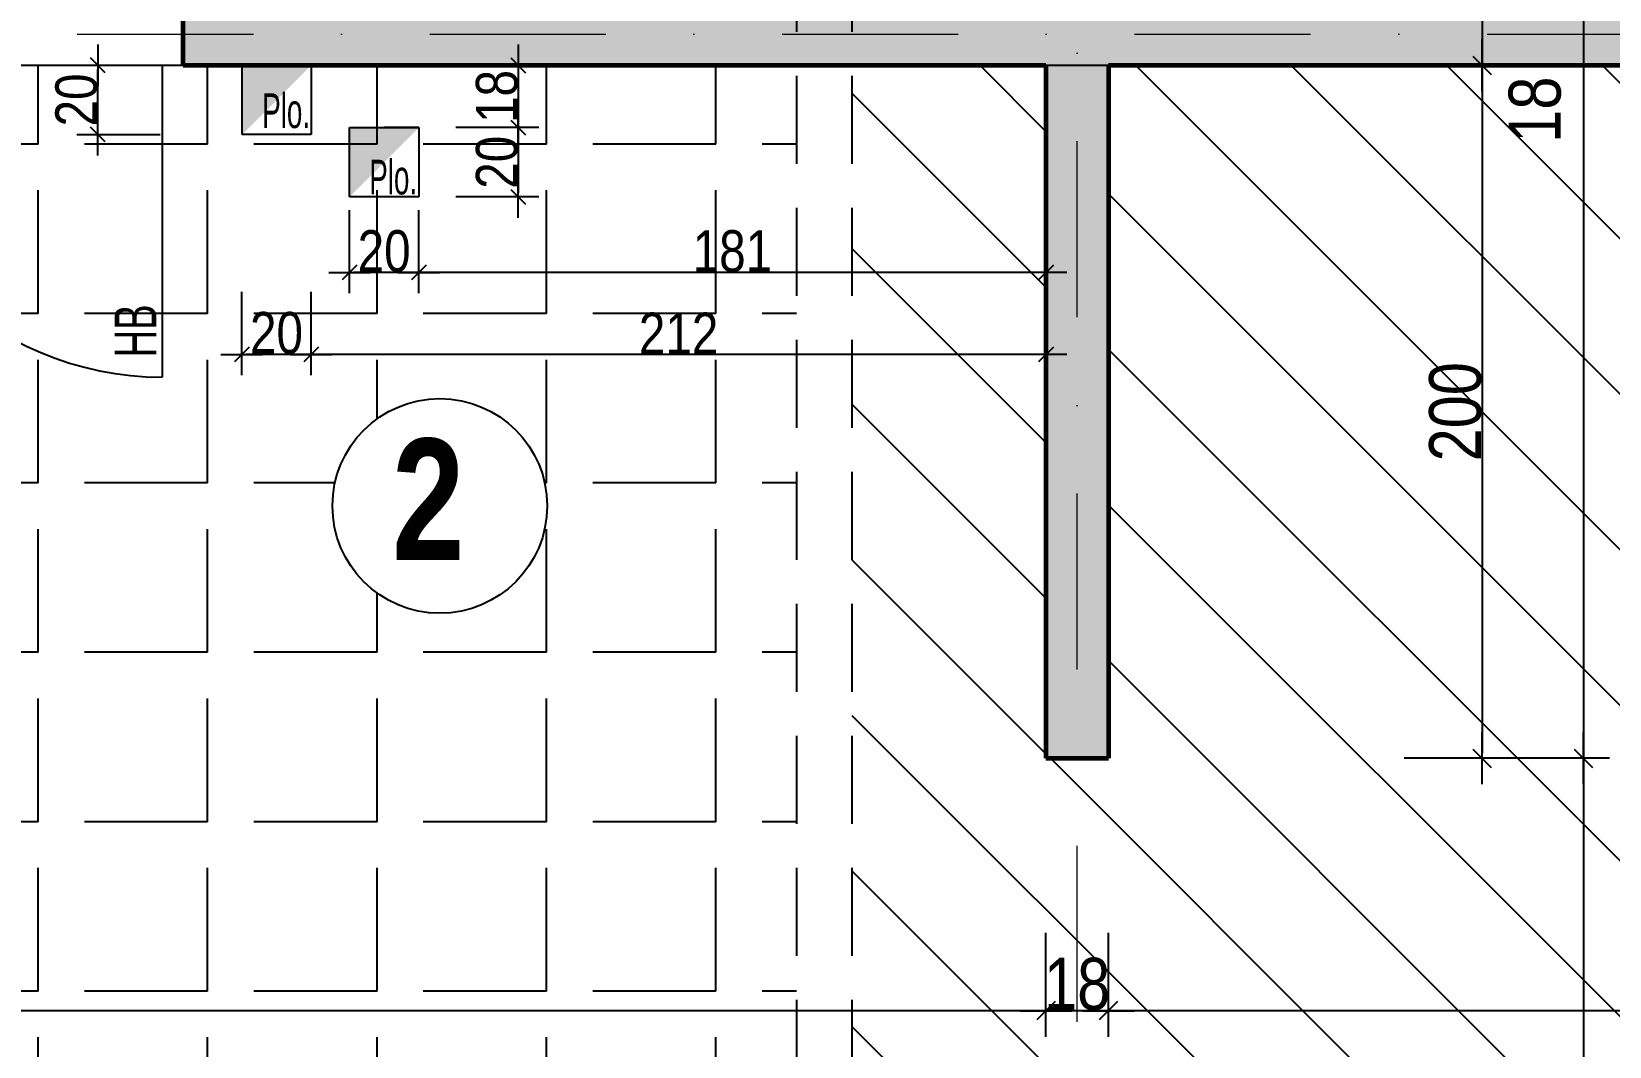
# Model space of a CAD drawing. Header units: millimetres. Extents: x 0 to 26881, y -27198 to -22998.
# Drawn here: x 22636.5 to 23091.8, y -24854.6 to -24561.7 of the extents above; entities that cross this region are included whole.
import ezdxf
from ezdxf.enums import TextEntityAlignment as Align

# ---------------------------------------------------------------- set-up
doc = ezdxf.new("R2010")
doc.units = ezdxf.units.MM
doc.linetypes.add('CACHEX2', pattern=[19.05, 12.7, -6.35])
doc.linetypes.add('TIRETPTX2', pattern=[50.8, 25.4, -12.7, 0, -12.7])
for name, color, linetype in [('01_cote_gen', 4, 'Continuous'), ('01_linteaux', 2, 'Continuous'), ('01_murs_sup', 2, 'CACHEX2'), ('01_poch_murs', 253, 'Continuous'), ('01_poch_poteaux', 250, 'Continuous'), ('01_resv', 32, 'Continuous'), ('01_texte', 230, 'Continuous'), ('AA_COTES', 2, 'Continuous')]:
    doc.layers.add(name, color=color, linetype=linetype)
doc.layers.add('01_murs_coup', color=5, linetype='Continuous', lineweight=60)
doc.layers.add('01_tram_axes', color=2, linetype='TIRETPTX2', lineweight=9)
doc.styles.add('ARIAL NA', font='ARIALN.TTF')
doc.styles.add('impact', font='impact.ttf')
doc.styles.add('STYLE2', font='ARIALN.TTF')
doc.dimstyles.new('JB50', dxfattribs={"dimscale": 0.1, "dimtxt": 150, "dimasz": 15, "dimexe": 0.1, "dimexo": 0.1, "dimgap": 0.09, "dimtad": 1, "dimdec": 1, "dimdsep": 46, "dimtxsty": 'STYLE2', "dimblk1": 'BOND_G', "dimblk2": 'BOND_D', "dimsah": 1, "dimcen": 1.5, "dimdle": 0.01, "dimse1": 1, "dimse2": 1, "dimclrd": 4, "dimclre": 2, "dimclrt": 6, "dimazin": 2, "dimtfac": 2.333333, "dimtdec": 1, "dimtix": 1, "dimtmove": 2, "dimatfit": 3, "dimldrblk": 'BOND_G', "dimfxl": 1, "dimtolj": 1, "dimtzin": 0, "dimarcsym": 0})
doc.dimstyles.new('JB50res', dxfattribs={"dimscale": 0.1, "dimtxt": 120, "dimasz": 12, "dimexe": 0.1, "dimexo": 0.1, "dimgap": 0.09, "dimtad": 1, "dimdec": 1, "dimdsep": 46, "dimtxsty": 'STYLE2', "dimblk1": 'BOND_G', "dimblk2": 'BOND_D', "dimsah": 1, "dimcen": 1.5, "dimdle": 0.01, "dimse1": 1, "dimse2": 1, "dimclrd": 4, "dimclre": 2, "dimclrt": 6, "dimazin": 2, "dimtfac": 2.333333, "dimtdec": 1, "dimtix": 1, "dimtmove": 2, "dimatfit": 3, "dimldrblk": 'BOND_G', "dimfxl": 1, "dimtolj": 1, "dimtzin": 0, "dimarcsym": 0})

# ---------------------------------------------------------------- blocks, each defined once
blk = doc.blocks.new('BOND_G')
at = {"layer": 'AA_COTES', "color": 0}
for p, q in [((0, -5), (0, 15)), ((5, 0), (-5, 0)), ((1.77, 1.77), (-1.77, -1.77))]:
    blk.add_line(p, q, dxfattribs=at)
blk = doc.blocks.new('BOND_D')
at = {"layer": 'AA_COTES', "color": 0}
for p, q in [((0, 5), (0, -15)), ((5, 0), (-5, 0)), ((-1.77, -1.77), (1.77, 1.77))]:
    blk.add_line(p, q, dxfattribs=at)
blk = doc.blocks.new('*D3456')
at = {"layer": '01_cote_gen', "color": 4, "lineweight": -2, "ltscale": 0.1, "transparency": 16777216}
blk.add_line((23440.72, -24844.3), (22948.72, -24844.3), dxfattribs=at)
at = {"layer": 'Defpoints', "color": 0, "ltscale": 0.1, "transparency": 16777216}
for p in [(22947.22, -24771.41), (23442.22, -24813.41), (22947.22, -24844.3)]:
    blk.add_point(p, dxfattribs=at)
at = {"layer": '01_cote_gen', "color": 4, "lineweight": -2, "ltscale": 0.1, "transparency": 16777216, "xscale": 1.5, "yscale": 1.5, "zscale": 1.5, "rotation": 180}
blk.add_blockref('BOND_D', (22947.22, -24844.3), dxfattribs=at)
at = {"layer": '01_cote_gen', "color": 4, "lineweight": -2, "ltscale": 0.1, "transparency": 16777216, "xscale": 1.5, "yscale": 1.5, "zscale": 1.5}
blk.add_blockref('BOND_G', (23442.22, -24844.3), dxfattribs=at)
at = {"layer": '01_cote_gen', "color": 6, "ltscale": 0.1, "transparency": 16777216, "insert": (23194.72, -24836.63), "char_height": 15, "attachment_point": 5, "style": 'STYLE2'}
blk.add_mtext('\\A1;495', dxfattribs=at)
blk = doc.blocks.new('*D3457')
at = {"layer": '01_cote_gen', "color": 4, "lineweight": -2, "ltscale": 0.1, "transparency": 16777216}
blk.add_line((22945.72, -24844.3), (22930.72, -24844.3), dxfattribs=at)
at = {"layer": 'Defpoints', "color": 0, "ltscale": 0.1, "transparency": 16777216}
for p in [(22929.22, -24771.41), (22947.22, -24771.41), (22929.22, -24844.3)]:
    blk.add_point(p, dxfattribs=at)
at = {"layer": '01_cote_gen', "color": 4, "lineweight": -2, "ltscale": 0.1, "transparency": 16777216, "xscale": 1.5, "yscale": 1.5, "zscale": 1.5, "rotation": 180}
blk.add_blockref('BOND_D', (22929.22, -24844.3), dxfattribs=at)
at = {"layer": '01_cote_gen', "color": 4, "lineweight": -2, "ltscale": 0.1, "transparency": 16777216, "xscale": 1.5, "yscale": 1.5, "zscale": 1.5}
blk.add_blockref('BOND_G', (22947.22, -24844.3), dxfattribs=at)
at = {"layer": '01_cote_gen', "color": 6, "ltscale": 0.1, "transparency": 16777216, "insert": (22938.22, -24836.63), "char_height": 15, "attachment_point": 5, "style": 'STYLE2'}
blk.add_mtext('\\A1;18', dxfattribs=at)
blk = doc.blocks.new('*D3458')
at = {"layer": '01_cote_gen', "color": 4, "lineweight": -2, "ltscale": 0.1, "transparency": 16777216}
blk.add_line((22927.72, -24844.3), (22063.72, -24844.3), dxfattribs=at)
at = {"layer": 'Defpoints', "color": 0, "ltscale": 0.1, "transparency": 16777216}
for p in [(22062.22, -24752.25), (22929.22, -24771.41), (22062.22, -24844.3)]:
    blk.add_point(p, dxfattribs=at)
at = {"layer": '01_cote_gen', "color": 4, "lineweight": -2, "ltscale": 0.1, "transparency": 16777216, "xscale": 1.5, "yscale": 1.5, "zscale": 1.5, "rotation": 180}
blk.add_blockref('BOND_D', (22062.22, -24844.3), dxfattribs=at)
at = {"layer": '01_cote_gen', "color": 4, "lineweight": -2, "ltscale": 0.1, "transparency": 16777216, "xscale": 1.5, "yscale": 1.5, "zscale": 1.5}
blk.add_blockref('BOND_G', (22929.22, -24844.3), dxfattribs=at)
at = {"layer": '01_cote_gen', "color": 6, "ltscale": 0.1, "transparency": 16777216, "insert": (22495.72, -24836.63), "char_height": 15, "attachment_point": 5, "style": 'STYLE2'}
blk.add_mtext('\\A1;867', dxfattribs=at)
blk = doc.blocks.new('*D3539')
at = {"layer": '01_cote_gen', "color": 4, "lineweight": -2, "ltscale": 0.1, "transparency": 16777216}
blk.add_line((23055.04, -24554.91), (23055.04, -24569.91), dxfattribs=at)
at = {"layer": 'Defpoints', "color": 0, "ltscale": 0.1, "transparency": 16777216}
for p in [(23032.54, -24553.41), (23032.54, -24571.41), (23055.04, -24571.41)]:
    blk.add_point(p, dxfattribs=at)
at = {"layer": '01_cote_gen', "color": 4, "lineweight": -2, "ltscale": 0.1, "transparency": 16777216, "xscale": 1.5, "yscale": 1.5, "zscale": 1.5}
for name, p, rotation in [('BOND_G', (23055.04, -24553.41), 90), ('BOND_D', (23055.04, -24571.41), 270)]:
    blk.add_blockref(name, p, dxfattribs=dict(at, rotation=rotation))
at = {"layer": '01_cote_gen', "color": 6, "ltscale": 0.1, "transparency": 16777216, "insert": (23070.33, -24584.21), "char_height": 15, "attachment_point": 5, "rotation": 90, "style": 'STYLE2'}
blk.add_mtext('\\A1;18', dxfattribs=at)
blk = doc.blocks.new('*D3540')
at = {"layer": '01_cote_gen', "color": 4, "lineweight": -2, "ltscale": 0.1, "transparency": 16777216}
blk.add_line((23055.04, -24572.91), (23055.04, -24769.91), dxfattribs=at)
at = {"layer": 'Defpoints', "color": 0, "ltscale": 0.1, "transparency": 16777216}
for p in [(22984.46, -24571.41), (22947.22, -24771.41), (23055.04, -24771.41)]:
    blk.add_point(p, dxfattribs=at)
at = {"layer": '01_cote_gen', "color": 4, "lineweight": -2, "ltscale": 0.1, "transparency": 16777216, "xscale": 1.5, "yscale": 1.5, "zscale": 1.5}
for name, p, rotation in [('BOND_G', (23055.04, -24571.41), 90), ('BOND_D', (23055.04, -24771.41), 270)]:
    blk.add_blockref(name, p, dxfattribs=dict(at, rotation=rotation))
at = {"layer": '01_cote_gen', "color": 6, "ltscale": 0.1, "transparency": 16777216, "insert": (23047.38, -24671.41), "char_height": 15, "attachment_point": 5, "rotation": 90, "style": 'STYLE2'}
blk.add_mtext('\\A1;200', dxfattribs=at)
blk = doc.blocks.new('*D3541')
at = {"layer": '01_cote_gen', "color": 4, "lineweight": -2, "ltscale": 0.1, "transparency": 16777216}
blk.add_line((23084.31, -24371.91), (23084.31, -24769.91), dxfattribs=at)
at = {"layer": 'Defpoints', "color": 0, "ltscale": 0.1, "transparency": 16777216}
for p in [(23062.54, -24370.41), (23062.54, -24771.41), (23084.31, -24771.41)]:
    blk.add_point(p, dxfattribs=at)
at = {"layer": '01_cote_gen', "color": 4, "lineweight": -2, "ltscale": 0.1, "transparency": 16777216, "xscale": 1.5, "yscale": 1.5, "zscale": 1.5}
for name, p, rotation in [('BOND_G', (23084.31, -24370.41), 90), ('BOND_D', (23084.31, -24771.41), 270)]:
    blk.add_blockref(name, p, dxfattribs=dict(at, rotation=rotation))
at = {"layer": '01_cote_gen', "color": 6, "ltscale": 0.1, "transparency": 16777216, "insert": (23075.41, -24528.57), "char_height": 15, "attachment_point": 5, "rotation": 90, "style": 'STYLE2'}
blk.add_mtext('\\A1;401', dxfattribs=at)
blk = doc.blocks.new('*D3542')
at = {"layer": '01_cote_gen', "color": 4, "lineweight": -2, "ltscale": 0.1, "transparency": 16777216}
blk.add_line((23084.31, -24772.91), (23084.31, -25162.91), dxfattribs=at)
at = {"layer": 'Defpoints', "color": 0, "ltscale": 0.1, "transparency": 16777216}
for p in [(23047.54, -24771.41), (23084.31, -25164.41), (23089.93, -25164.41)]:
    blk.add_point(p, dxfattribs=at)
at = {"layer": '01_cote_gen', "color": 4, "lineweight": -2, "ltscale": 0.1, "transparency": 16777216, "xscale": 1.5, "yscale": 1.5, "zscale": 1.5}
for name, p, rotation in [('BOND_G', (23084.31, -24771.41), 90), ('BOND_D', (23084.31, -25164.41), 270)]:
    blk.add_blockref(name, p, dxfattribs=dict(at, rotation=rotation))
at = {"layer": '01_cote_gen', "color": 6, "ltscale": 0.1, "transparency": 16777216, "insert": (23076.64, -24967.91), "char_height": 15, "attachment_point": 5, "rotation": 90, "style": 'STYLE2'}
blk.add_mtext('\\A1;393', dxfattribs=at)
blk = doc.blocks.new('*D3910')
at = {"layer": '01_resv', "color": 4, "lineweight": -2, "ltscale": 0.1, "transparency": 16777216}
blk.add_line((22928.02, -24631.21), (22749.43, -24631.21), dxfattribs=at)
at = {"layer": 'Defpoints', "color": 0, "ltscale": 0.1, "transparency": 16777216}
for p in [(22748.23, -24609.4), (22929.22, -24616.86), (22748.23, -24631.21)]:
    blk.add_point(p, dxfattribs=at)
at = {"layer": '01_resv', "color": 4, "lineweight": -2, "ltscale": 0.1, "transparency": 16777216, "xscale": 1.2, "yscale": 1.2, "zscale": 1.2, "rotation": 180}
blk.add_blockref('BOND_D', (22748.23, -24631.21), dxfattribs=at)
at = {"layer": '01_resv', "color": 4, "lineweight": -2, "ltscale": 0.1, "transparency": 16777216, "xscale": 1.2, "yscale": 1.2, "zscale": 1.2}
blk.add_blockref('BOND_G', (22929.22, -24631.21), dxfattribs=at)
at = {"layer": '01_resv', "color": 6, "ltscale": 0.1, "transparency": 16777216, "insert": (22838.73, -24625.08), "char_height": 12, "attachment_point": 5, "style": 'STYLE2'}
blk.add_mtext('\\A1;181', dxfattribs=at)
blk = doc.blocks.new('*D3911')
at = {"layer": '01_resv', "color": 4, "lineweight": -2, "ltscale": 0.1, "transparency": 16777216}
blk.add_line((22747.03, -24631.21), (22729.43, -24631.21), dxfattribs=at)
at = {"layer": 'Defpoints', "color": 0, "ltscale": 0.1, "transparency": 16777216}
for p in [(22728.23, -24609.4), (22748.23, -24609.4), (22728.23, -24631.21)]:
    blk.add_point(p, dxfattribs=at)
at = {"layer": '01_resv', "color": 4, "lineweight": -2, "ltscale": 0.1, "transparency": 16777216, "xscale": 1.2, "yscale": 1.2, "zscale": 1.2, "rotation": 180}
blk.add_blockref('BOND_D', (22728.23, -24631.21), dxfattribs=at)
at = {"layer": '01_resv', "color": 4, "lineweight": -2, "ltscale": 0.1, "transparency": 16777216, "xscale": 1.2, "yscale": 1.2, "zscale": 1.2}
blk.add_blockref('BOND_G', (22748.23, -24631.21), dxfattribs=at)
at = {"layer": '01_resv', "color": 6, "ltscale": 0.1, "transparency": 16777216, "insert": (22738.23, -24625.08), "char_height": 12, "attachment_point": 5, "style": 'STYLE2'}
blk.add_mtext('\\A1;20', dxfattribs=at)
blk = doc.blocks.new('*D3912')
at = {"layer": '01_resv', "color": 4, "lineweight": -2, "ltscale": 0.1, "transparency": 16777216}
blk.add_line((22928.02, -24654.84), (22718.38, -24654.84), dxfattribs=at)
at = {"layer": 'Defpoints', "color": 0, "ltscale": 0.1, "transparency": 16777216}
for p in [(22717.18, -24591.41), (22929.22, -24646.23), (22717.18, -24654.84)]:
    blk.add_point(p, dxfattribs=at)
at = {"layer": '01_resv', "color": 4, "lineweight": -2, "ltscale": 0.1, "transparency": 16777216, "xscale": 1.2, "yscale": 1.2, "zscale": 1.2, "rotation": 180}
blk.add_blockref('BOND_D', (22717.18, -24654.84), dxfattribs=at)
at = {"layer": '01_resv', "color": 4, "lineweight": -2, "ltscale": 0.1, "transparency": 16777216, "xscale": 1.2, "yscale": 1.2, "zscale": 1.2}
blk.add_blockref('BOND_G', (22929.22, -24654.84), dxfattribs=at)
at = {"layer": '01_resv', "color": 6, "ltscale": 0.1, "transparency": 16777216, "insert": (22823.2, -24648.8), "char_height": 12, "attachment_point": 5, "style": 'STYLE2'}
blk.add_mtext('\\A1;212', dxfattribs=at)
blk = doc.blocks.new('*D3913')
at = {"layer": '01_resv', "color": 4, "lineweight": -2, "ltscale": 0.1, "transparency": 16777216}
blk.add_line((22715.98, -24654.84), (22698.35, -24654.84), dxfattribs=at)
at = {"layer": 'Defpoints', "color": 0, "ltscale": 0.1, "transparency": 16777216}
for p in [(22697.15, -24591.28), (22717.18, -24591.41), (22697.15, -24654.84)]:
    blk.add_point(p, dxfattribs=at)
at = {"layer": '01_resv', "color": 4, "lineweight": -2, "ltscale": 0.1, "transparency": 16777216, "xscale": 1.2, "yscale": 1.2, "zscale": 1.2, "rotation": 180}
blk.add_blockref('BOND_D', (22697.15, -24654.84), dxfattribs=at)
at = {"layer": '01_resv', "color": 4, "lineweight": -2, "ltscale": 0.1, "transparency": 16777216, "xscale": 1.2, "yscale": 1.2, "zscale": 1.2}
blk.add_blockref('BOND_G', (22717.18, -24654.84), dxfattribs=at)
at = {"layer": '01_resv', "color": 6, "ltscale": 0.1, "transparency": 16777216, "insert": (22707.17, -24648.7), "char_height": 12, "attachment_point": 5, "style": 'STYLE2'}
blk.add_mtext('\\A1;20', dxfattribs=at)
blk = doc.blocks.new('*D3914')
at = {"layer": '01_resv', "color": 4, "lineweight": -2, "ltscale": 0.1, "transparency": 16777216}
blk.add_line((22655.59, -24590.21), (22655.59, -24572.61), dxfattribs=at)
at = {"layer": 'Defpoints', "color": 0, "ltscale": 0.1, "transparency": 16777216}
for p in [(22655.59, -24571.41), (22720.86, -24571.41), (22717.18, -24591.41)]:
    blk.add_point(p, dxfattribs=at)
at = {"layer": '01_resv', "color": 4, "lineweight": -2, "ltscale": 0.1, "transparency": 16777216, "xscale": 1.2, "yscale": 1.2, "zscale": 1.2}
for name, p, rotation in [('BOND_D', (22655.59, -24571.41), 90), ('BOND_G', (22655.59, -24591.41), 270)]:
    blk.add_blockref(name, p, dxfattribs=dict(at, rotation=rotation))
at = {"layer": '01_resv', "color": 6, "ltscale": 0.1, "transparency": 16777216, "insert": (22649.45, -24581.41), "char_height": 12, "attachment_point": 5, "rotation": 90, "style": 'STYLE2'}
blk.add_mtext('\\A1;20', dxfattribs=at)
blk = doc.blocks.new('*D3915')
at = {"layer": '01_resv', "color": 4, "lineweight": -2, "ltscale": 0.1, "transparency": 16777216}
blk.add_line((22776.92, -24572.61), (22776.92, -24588.2), dxfattribs=at)
at = {"layer": 'Defpoints', "color": 0, "ltscale": 0.1, "transparency": 16777216}
for p in [(22759.72, -24571.41), (22748.23, -24589.4), (22776.92, -24589.4)]:
    blk.add_point(p, dxfattribs=at)
at = {"layer": '01_resv', "color": 4, "lineweight": -2, "ltscale": 0.1, "transparency": 16777216, "xscale": 1.2, "yscale": 1.2, "zscale": 1.2}
for name, p, rotation in [('BOND_G', (22776.92, -24571.41), 90), ('BOND_D', (22776.92, -24589.4), 270)]:
    blk.add_blockref(name, p, dxfattribs=dict(at, rotation=rotation))
at = {"layer": '01_resv', "color": 6, "ltscale": 0.1, "transparency": 16777216, "insert": (22770.79, -24580.41), "char_height": 12, "attachment_point": 5, "rotation": 90, "style": 'STYLE2'}
blk.add_mtext('\\A1;18', dxfattribs=at)
blk = doc.blocks.new('*D3916')
at = {"layer": '01_resv', "color": 4, "lineweight": -2, "ltscale": 0.1, "transparency": 16777216}
blk.add_line((22776.92, -24590.6), (22776.92, -24608.2), dxfattribs=at)
at = {"layer": 'Defpoints', "color": 0, "ltscale": 0.1, "transparency": 16777216}
for p in [(22748.23, -24589.4), (22748.23, -24609.4), (22776.92, -24609.4)]:
    blk.add_point(p, dxfattribs=at)
at = {"layer": '01_resv', "color": 4, "lineweight": -2, "ltscale": 0.1, "transparency": 16777216, "xscale": 1.2, "yscale": 1.2, "zscale": 1.2}
for name, p, rotation in [('BOND_G', (22776.92, -24589.4), 90), ('BOND_D', (22776.92, -24609.4), 270)]:
    blk.add_blockref(name, p, dxfattribs=dict(at, rotation=rotation))
at = {"layer": '01_resv', "color": 6, "ltscale": 0.1, "transparency": 16777216, "insert": (22770.79, -24599.4), "char_height": 12, "attachment_point": 5, "rotation": 90, "style": 'STYLE2'}
blk.add_mtext('\\A1;20', dxfattribs=at)

msp = doc.modelspace()

# ---------------------------------------------------------------- hatches: boundary and pattern name
at = {"layer": '01_poch_murs', "ltscale": 0.1}
h = msp.add_hatch(dxfattribs=at)
h.set_pattern_fill('ANGLE', color=256, scale=7, angle=90)
h.set_pattern_definition([(90, (0, 0), (-48.895, 3e-15), [35.56, -13.335]), (180, (0, 0), (-6e-15, -48.895), [35.56, -13.335])])
h.paths.add_polyline_path([(22780.22, -23812.41), (22634.22, -23812.41), (22597.22, -23812.41), (22597.22, -24405.41), (22743.22, -24405.41), (22743.22, -24370.41), (22780.22, -24370.41)])
h.paths.add_polyline_path([(22798.22, -23812.41), (22780.22, -23812.41), (22780.22, -24370.41), (22743.22, -24370.41), (22743.22, -24405.41), (22597.22, -24405.41), (22597.22, -24414.41), (22761.22, -24414.41), (22761.22, -24388.41), (22857.22, -24388.41), (22857.22, -24370.41), (22798.22, -24370.41)])
h.paths.add_polyline_path([(22857.22, -23812.41), (22798.22, -23812.41), (22798.22, -24370.41), (22857.22, -24370.41)], flags=17)
h.paths.add_polyline_path([(22577.22, -23812.41), (22534.22, -23812.41), (22349.22, -23812.41), (22349.22, -23863.41), (22339.22, -23863.41), (22339.22, -24063.41), (22349.22, -24063.41), (22349.22, -24212.41), (22339.22, -24212.41), (22339.22, -24312.41), (22349.22, -24312.41), (22349.22, -24405.41), (22577.22, -24405.41)])
h.paths.add_polyline_path([(22597.22, -23829.07), (22587.72, -23816.78, -1.397777), (22586.81, -23814.09), (22577.22, -23813.79), (22577.22, -24405.41), (22597.22, -24405.41)])
h.paths.add_polyline_path([(22445.75, -24698.58, 1), (22507.71, -24698.58, 1)], flags=0)
h.paths.add_polyline_path([(22445.75, -24698.58, -1), (22507.71, -24698.58, -1)], flags=16)
h.paths.add_polyline_path([(22597.22, -24618.01, -0.136889), (22584.22, -24571.41), (22577.22, -24571.41), (22577.22, -25164.41), (22597.22, -25164.41), (22597.22, -25144.06), (22587.85, -25159.1, -1.698837), (22585.55, -25160.38, -0.588638), (22587.85, -25159.1), (22597.22, -25144.06)])
h.paths.add_polyline_path([(22857.22, -24571.41), (22680.22, -24571.41), (22674.22, -24571.41), (22674.22, -24661.41, -0.262444), (22597.22, -24618.01), (22597.22, -25164.41), (22754.22, -25164.41), (22854.22, -25164.41), (22857.22, -25164.41)])
h.paths.add_polyline_path([(22723.32, -24698.58, -1), (22785.28, -24698.58, -1)], flags=16)
h.paths.add_polyline_path([(22674.22, -24571.41), (22597.22, -24571.41), (22597.22, -24618.01, 0.262444), (22674.22, -24661.41)], flags=17)
h.paths.add_polyline_path([(22598.17, -23829.27), (22623.95, -23829.27), (22623.95, -23810.64), (22598.17, -23810.64)], flags=9)
h.paths.add_polyline_path([(22613.66, -23839.69), (22660.49, -23839.69), (22660.49, -23816.72), (22613.66, -23816.72)], flags=24)
h.paths.add_polyline_path([(22373.21, -23839.69), (22420.03, -23839.69), (22420.03, -23816.72), (22373.21, -23816.72)], flags=24)
h.paths.add_polyline_path([(22453.36, -24723.12), (22493.42, -24723.12), (22493.42, -24669.61), (22453.36, -24669.61)], flags=8)
h.paths.add_polyline_path([(22453.4, -25164.85), (22489.97, -25164.85), (22489.97, -25127.35), (22453.4, -25127.35)], flags=9)
h.paths.add_polyline_path([(22730.93, -24723.12), (22770.99, -24723.12), (22770.99, -24669.61), (22730.93, -24669.61)], flags=24)
h.paths.add_polyline_path([(22613.91, -25134.95), (22660.73, -25134.95), (22660.73, -25111.97), (22613.91, -25111.97)], flags=24)
h.paths.add_polyline_path([(22786.38, -25164.85), (22822.96, -25164.85), (22822.96, -25127.35), (22786.38, -25127.35)], flags=9)
h.paths.add_polyline_path([(22675.48, -24658.7), (22675.48, -24637.43), (22657.48, -24637.43), (22657.48, -24658.7)], flags=24)
h.paths.add_polyline_path([(22380.21, -24702.51), (22380.21, -24682.41), (22400.21, -24682.41), (22400.21, -24702.51)])
h.paths.add_polyline_path([(22387.18, -24571.41), (22387.18, -24621.4), (22362.18, -24621.4), (22362.18, -24571.43), (22366.32, -24571.41), (22349.22, -24571.41), (22349.22, -24667.41), (22339.22, -24667.41), (22339.22, -24767.41), (22349.22, -24767.41), (22349.22, -24863.41), (22339.22, -24863.41), (22339.22, -25063.41), (22349.22, -25063.41), (22349.22, -25164.41), (22417.22, -25164.41), (22517.22, -25164.41), (22577.22, -25164.41), (22577.22, -24571.41)])
h = msp.add_hatch(dxfattribs=at)
h.set_pattern_fill('ANSI31', color=256, scale=10, angle=90)
h.paths.add_polyline_path([(23442.22, -23963.41), (23442.22, -23812.41), (23280.22, -23812.41), (23180.22, -23812.41), (23056.22, -23812.41), (22956.22, -23812.41), (22938.22, -23812.41), (22938.22, -24370.41), (22947.22, -24370.41), (22947.22, -24414.41), (23442.22, -24414.41), (23442.22, -24163.41)])
h.paths.add_polyline_path([(22938.22, -23837.71), (22882.56, -23837.71), (22873.22, -23825.62), (22873.22, -24370.41), (22938.22, -24370.41)])
h.paths.add_polyline_path([(23442.22, -24414.41), (22947.22, -24414.41), (22947.22, -24446.41), (22947.22, -24452.41, -0.414214), (23037.22, -24542.41), (22947.22, -24542.41), (22947.22, -24548.41), (22947.22, -24553.41), (23442.22, -24553.41)])
h.paths.add_polyline_path([(23442.22, -24571.41), (22947.22, -24571.41), (22947.22, -24771.41), (22938.22, -24771.41), (22938.22, -25164.41), (23050.22, -25164.41), (23350.22, -25164.41), (23442.22, -25164.41), (23442.22, -24863.41), (23442.22, -24763.41)])
h.paths.add_polyline_path([(23178.04, -24698.58, -1), (23240, -24698.58, -1)], flags=16)
h.paths.add_polyline_path([(22929.22, -24571.41), (22873.22, -24571.41), (22873.22, -25147.95), (22882.56, -25132.97), (22938.22, -25132.97), (22938.22, -24771.41), (22929.22, -24771.41)])
h.paths.add_polyline_path([(23256.09, -23829.27), (23281.87, -23829.27), (23281.87, -23810.64), (23256.09, -23810.64)], flags=9)
h.paths.add_polyline_path([(23031.97, -23829.27), (23057.75, -23829.27), (23057.75, -23810.64), (23031.97, -23810.64)], flags=9)
h.paths.add_polyline_path([(23446.47, -24081.83), (23446.47, -24041.19), (23408.25, -24041.19), (23408.25, -24081.83)], flags=9)
h.paths.add_polyline_path([(23184.85, -24723.99), (23226.51, -24723.99), (23226.51, -24669.41), (23184.85, -24669.41)], flags=24)
h.paths.add_polyline_path([(23190.29, -25165.6), (23232.09, -25165.6), (23232.09, -25126.61), (23190.29, -25126.61)], flags=9)
h.paths.add_polyline_path([(23446.35, -24821.25), (23446.35, -24784.67), (23408.85, -24784.67), (23408.85, -24821.25)], flags=9)
h.paths.add_polyline_path([(22892.33, -25134.95), (22939.16, -25134.95), (22939.16, -25111.97), (22892.33, -25111.97)], flags=9)
h = msp.add_hatch(dxfattribs=at)
h.set_pattern_fill('SACNCR', color=256, scale=10, angle=90)
edge = h.paths.add_edge_path()
edge.add_arc((22466.29, -24503.35), 30.98, 0, 360)
edge = h.paths.add_edge_path()
edge.add_arc((20598.56, -24883.72), 30.98, 0, 360)
h.paths.add_polyline_path([(21308.22, -24423.4), (21033.22, -24423.41), (21033.22, -24423.42), (20931.22, -24423.42), (20558.22, -24423.42), (20558.22, -24457.42), (20558.22, -24559.42), (20558.22, -25047.41), (20558.22, -25149.41), (20558.22, -25640.42), (20581.22, -25640.42), (20683.22, -25640.42), (20688.22, -25640.42), (20688.22, -25440.39), (20688.22, -25338.39), (20688.22, -25154.39), (20710.18, -25154.39), (20710.18, -24989.39), (20687.22, -24989.39), (20687.22, -24568.4), (20767.22, -24568.4), (20869.22, -24568.4), (20967.22, -24568.4), (21069.22, -24568.4), (21308.22, -24568.4)])
edge = h.paths.add_edge_path()
edge.add_arc((22719, -24503.35), 30.98, 0, 360)
h.paths.add_polyline_path([(22929.22, -24446.41), (22929.22, -24388.41), (22761.22, -24388.41), (22761.22, -24423.41), (22172.22, -24423.41), (22070.22, -24423.41), (21679.22, -24423.41), (21577.22, -24423.41), (21310.22, -24423.41), (21310.22, -24553.41), (21577.22, -24553.41), (21679.22, -24553.41), (22578.22, -24553.41), (22680.22, -24553.41), (22929.22, -24553.41), (22929.22, -24548.41)])
h = msp.add_hatch(color=256, dxfattribs=at)
h.dxf.hatch_style = 1
h.paths.add_polyline_path([(23458.22, -24863.41), (23442.22, -24863.41), (23442.22, -25164.41), (23458.22, -25164.41)])
h.paths.add_polyline_path([(22947.22, -24571.41), (22929.22, -24571.41), (22929.22, -24771.41), (22947.22, -24771.41)])
at = {"layer": '01_poch_poteaux', "ltscale": 0.1}
h = msp.add_hatch(color=256, dxfattribs=at)
h.dxf.hatch_style = 1
h.paths.add_polyline_path([(23458.22, -24553.41), (23442.22, -24553.41), (22947.22, -24553.41), (22929.22, -24553.41), (22680.22, -24553.41), (22680.22, -24571.41), (22929.22, -24571.41), (22947.22, -24571.41), (23442.22, -24571.41), (23458.22, -24571.41)])

# ---------------------------------------------------------------- linework, layer by layer
at = {"layer": '01_linteaux', "ltscale": 0.1}
for p, q in [((22578.22, -24571.41), (22680.22, -24571.41)), ((22674.22, -24571.41), (22674.22, -24661.41))]:
    msp.add_line(p, q, dxfattribs=at)
msp.add_arc((22674.22, -24571.41), 90, 180, 270, dxfattribs=at)
at = {"layer": '01_murs_coup'}
for p, q in [((22680.22, -24571.41), (22680.22, -24553.41)), ((22680.22, -24571.41), (22929.22, -24571.41)), ((22929.22, -24571.41), (22929.22, -24771.41)), ((22947.22, -24571.41), (22947.22, -24771.41)), ((22947.22, -24571.41), (23442.22, -24571.41)), ((22929.22, -24771.41), (22947.22, -24771.41))]:
    msp.add_line(p, q, dxfattribs=at)
at = {"layer": '01_murs_sup', "ltscale": 2}
for p, q in [((22857.22, -23812.41), (22857.22, -25164.41)), ((22873.22, -23812.41), (22873.22, -25164.41))]:
    msp.add_line(p, q, dxfattribs=at)
at = {"layer": '01_poch_poteaux', "ltscale": 0.1}
msp.add_line((22929.22, -24571.41), (22947.22, -24571.41), dxfattribs=at)
at = {"layer": '01_resv', "ltscale": 0.1}
for p, q in [((22697.28, -24591.41), (22697.28, -24571.41)), ((22697.28, -24571.41), (22717.18, -24571.41)), ((22717.18, -24571.41), (22707.18, -24571.41)), ((22707.18, -24571.41), (22717.18, -24571.41)), ((22717.18, -24571.41), (22717.18, -24591.41)), ((22717.18, -24571.41), (22717.18, -24591.41)), ((22717.18, -24591.41), (22697.28, -24591.41)), ((22728.23, -24609.4), (22728.23, -24589.4)), ((22728.23, -24589.4), (22748.23, -24589.4)), ((22748.23, -24589.4), (22738.23, -24589.4)), ((22738.23, -24589.4), (22748.23, -24589.4)), ((22748.23, -24589.4), (22748.23, -24609.4)), ((22748.23, -24589.4), (22748.23, -24609.4)), ((22748.23, -24609.4), (22728.23, -24609.4))]:
    msp.add_line(p, q, dxfattribs=at)
for points in [[(22697.15, -24591.57), (22697.28, -24571.41), (22717.18, -24571.41)], [(22728.23, -24609.4), (22728.23, -24589.4), (22748.23, -24589.4)]]:
    msp.add_solid(points, dxfattribs=at)
at = {"layer": '01_texte'}
msp.add_circle((22754.3, -24698.58), 30.98, dxfattribs=at)
at = {"layer": '01_tram_axes', "color": 253, "ltscale": 2}
for p, q in [((22938.22, -26474.69), (22938.22, -23114.83)), ((18988.49, -24562.41), (23635.77, -24562.41))]:
    msp.add_line(p, q, dxfattribs=at)

# ---------------------------------------------------------------- texts
at = {"layer": '01_texte', "style": 'STYLE2', "width": 0.7}
for p in [(22703.05, -24589.51), (22733.94, -24608.68)]:
    msp.add_text('Plo.', height=10, dxfattribs=at).set_placement(p)
at = {"layer": '01_texte', "style": 'ARIAL NA', "width": 0.8}
msp.add_text('HB', height=12, rotation=90, dxfattribs=at).set_placement((22672.48, -24655.7))
at = {"layer": '01_texte', "style": 'impact'}
msp.add_text('2', height=35, dxfattribs=at).set_placement((22750.96, -24696.7), align=Align.MIDDLE_CENTER)

# ---------------------------------------------------------------- dimensions: what is measured, and where the dimension line sits
at = {"layer": '01_cote_gen', "ltscale": 0.1}
for base, p1, p2, picture, middle in [((23084.31, -24771.41), (23062.54, -24370.41), (23062.54, -24771.41), '*D3541', (23075.41, -24528.57)), ((23055.04, -24571.41), (23032.54, -24553.41), (23032.54, -24571.41), '*D3539', (23070.33, -24584.21))]:
    dim = msp.add_linear_dim(base=base, p1=p1, p2=p2, angle=90, dimstyle='JB50', dxfattribs=at)
    dim.commit()
    dim.dimension.update_dxf_attribs({"geometry": picture, "text_midpoint": middle, "dimtype": 160})
for base, p1, p2, picture, middle in [((23055.04, -24771.41), (22984.46, -24571.41), (22947.22, -24771.41), '*D3540', (23047.38, -24671.41)), ((23084.31, -25164.41), (23047.54, -24771.41), (23089.93, -25164.41), '*D3542', (23076.64, -24967.91))]:
    dim = msp.add_linear_dim(base=base, p1=p1, p2=p2, angle=90, dimstyle='JB50', dxfattribs=at)
    dim.commit()
    dim.dimension.update_dxf_attribs({"geometry": picture, "text_midpoint": middle})
for base, p1, p2, picture, middle in [((22062.22, -24844.3), (22929.22, -24771.41), (22062.22, -24752.25), '*D3458', (22495.72, -24836.63)), ((22929.22, -24844.3), (22947.22, -24771.41), (22929.22, -24771.41), '*D3457', (22938.22, -24836.63)), ((22947.22, -24844.3), (23442.22, -24813.41), (22947.22, -24771.41), '*D3456', (23194.72, -24836.63))]:
    dim = msp.add_linear_dim(base=base, p1=p1, p2=p2, dimstyle='JB50', dxfattribs=at)
    dim.commit()
    dim.dimension.update_dxf_attribs({"geometry": picture, "text_midpoint": middle})
at = {"layer": '01_resv', "ltscale": 0.1}
for base, p1, p2, picture, middle in [((22655.59, -24571.41), (22717.18, -24591.41), (22720.86, -24571.41), '*D3914', (22649.45, -24581.41)), ((22776.92, -24589.4), (22759.72, -24571.41), (22748.23, -24589.4), '*D3915', (22770.79, -24580.41)), ((22776.92, -24609.4), (22748.23, -24589.4), (22748.23, -24609.4), '*D3916', (22770.79, -24599.4))]:
    dim = msp.add_linear_dim(base=base, p1=p1, p2=p2, angle=90, dimstyle='JB50res', dxfattribs=at)
    dim.commit()
    dim.dimension.update_dxf_attribs({"geometry": picture, "text_midpoint": middle})
for base, p1, p2, picture, middle in [((22697.15, -24654.84), (22717.18, -24591.41), (22697.15, -24591.28), '*D3913', (22707.17, -24648.7)), ((22717.18, -24654.84), (22929.22, -24646.23), (22717.18, -24591.41), '*D3912', (22823.2, -24648.8)), ((22728.23, -24631.21), (22748.23, -24609.4), (22728.23, -24609.4), '*D3911', (22738.23, -24625.08)), ((22748.23, -24631.21), (22929.22, -24616.86), (22748.23, -24609.4), '*D3910', (22838.73, -24625.08))]:
    dim = msp.add_linear_dim(base=base, p1=p1, p2=p2, dimstyle='JB50res', dxfattribs=at)
    dim.commit()
    dim.dimension.update_dxf_attribs({"geometry": picture, "text_midpoint": middle})

doc.saveas('drawing.dxf')
